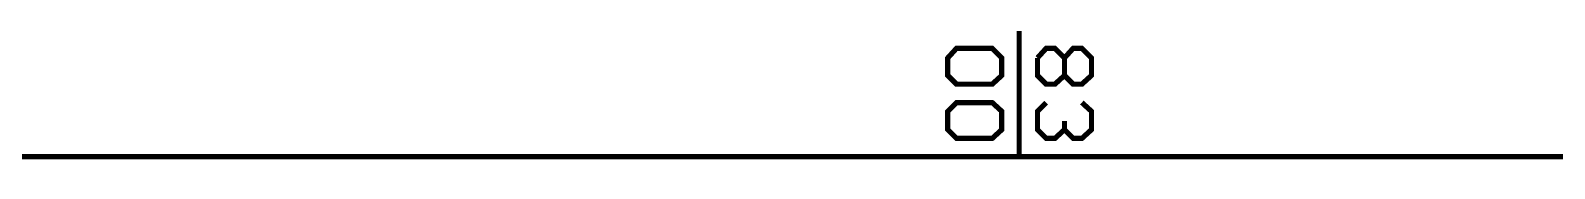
# Model space of a CAD drawing. Extents: x -6935 to 6681, y -4073 to 3778.
# Drawn here: x 3081 to 4797, y -1570 to -1435 of the extents above; entities that cross this region are included whole.
import ezdxf

# ---------------------------------------------------------------- set-up
doc = ezdxf.new("R2010")
doc.units = 0
doc.header["$MEASUREMENT"] = 0

msp = doc.modelspace()

# ---------------------------------------------------------------- linework, layer by layer
at = {"color": 0, "const_width": 5.882508833876793}
for points in [[(6238.635778158754, -1566.660847146187), (6238.635778158754, 1000.060114848107), (3050.300107423681, 1000.060114848107), (3050.300107423679, -1566.660847146187), (6238.635778158754, -1566.660847146187)], [(4114.045944871288, -1455.857910751284), (4123.875617132697, -1445.075272058788), (4164.053152468075, -1445.075272058788), (4174.841673669403, -1455.857910751284), (4174.841673669403, -1475.481960221098), (4164.053152468075, -1485.282219938335), (4123.875617132697, -1485.282219938335), (4114.045944871288, -1475.481960221098), (4114.045944871288, -1455.857910751284)], [(4114.045944871288, -1515.665378065309), (4123.875617132697, -1505.871000856905), (4164.053152468075, -1505.871000856905), (4174.841673669403, -1515.665378065309), (4174.841673669403, -1536.254158983879), (4164.053152468075, -1546.083831245285), (4123.875617132697, -1546.083831245285), (4114.045944871288, -1536.254158983879), (4114.045944871288, -1515.665378065309)]]:
    msp.add_lwpolyline(points, close=True, dxfattribs=at)
for points in [[(4194.442193103881, -1566.660847146187), (4194.442193103881, -1364.679023826193)], [(4215.019209004784, -1455.857910751284), (4224.848881266191, -1445.075272058788), (4234.655023492265, -1445.075272058788), (4245.43766218476, -1455.857910751284), (4245.43766218476, -1475.481960221098), (4255.232039393166, -1485.282219938335), (4265.032299110404, -1485.282219938335), (4275.820820311734, -1475.481960221098), (4275.820820311734, -1455.857910751284), (4265.032299110404, -1445.075272058788), (4255.232039393166, -1445.075272058788), (4245.43766218476, -1455.857910751284)], [(4245.43766218476, -1475.481960221098), (4234.655023492265, -1485.282219938335), (4224.848881266191, -1485.282219938335), (4215.019209004784, -1475.481960221098), (4215.019209004784, -1455.857910751284)], [(4245.43766218476, -1536.254158983879), (4234.655023492265, -1546.083831245285), (4224.848881266191, -1546.083831245285), (4215.019209004784, -1536.254158983879), (4215.019209004784, -1515.665378065309), (4224.848881266191, -1505.871000856905)], [(4265.032299110404, -1505.871000856905), (4275.820820311734, -1515.665378065309), (4275.820820311734, -1536.254158983879), (4265.032299110404, -1546.083831245285), (4255.232039393166, -1546.083831245285), (4245.43766218476, -1536.254158983879), (4245.43766218476, -1526.459781775473)]]:
    msp.add_lwpolyline(points, dxfattribs=at)

doc.saveas('drawing.dxf')
